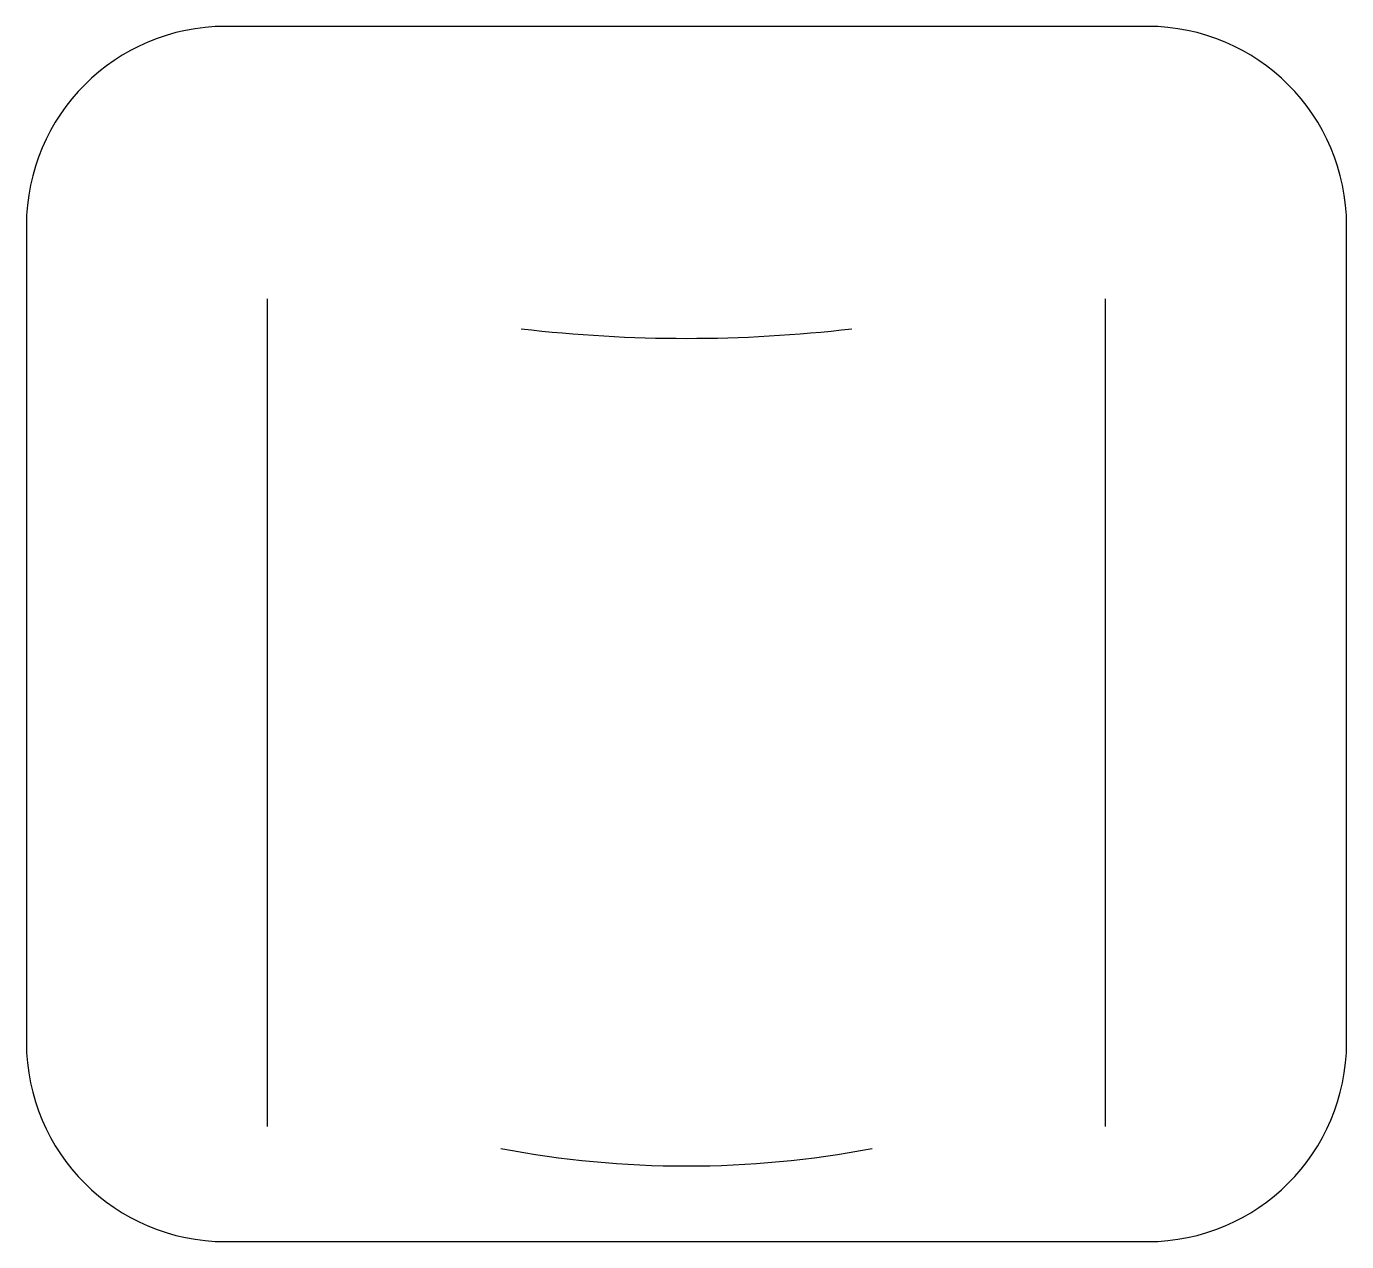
# Model space of a CAD drawing. Header units: millimetres. Extents: x -315 to 315, y -290 to 290.
import ezdxf

# ---------------------------------------------------------------- set-up
doc = ezdxf.new("R2010")
doc.units = ezdxf.units.MM

msp = doc.modelspace()

# ---------------------------------------------------------------- linework, layer by layer
at = {"layer": 'NT_PHONG_KHACH'}
for p, q in [((220, 290), (-220, 290)), ((-315, 195), (-315, -195)), ((315, -195), (315, 195)), ((-200, -235), (-200, 160)), ((200, -235), (200, 160)), ((-220, -290), (220, -290))]:
    msp.add_line(p, q, dxfattribs=at)
for centre, radius, start, end in [((-220, 195), 95, 90, 180), ((220, 195), 95, 0, 90), ((0, 821.5), 680.4, 263.34, 276.66), ((-220, -195), 95, 180, 270), ((220, -195), 95, -90, 0), ((0, 218.6), 472.5, 259.2, 280.8)]:
    msp.add_arc(centre, radius, start, end, dxfattribs=at)

doc.saveas('drawing.dxf')
